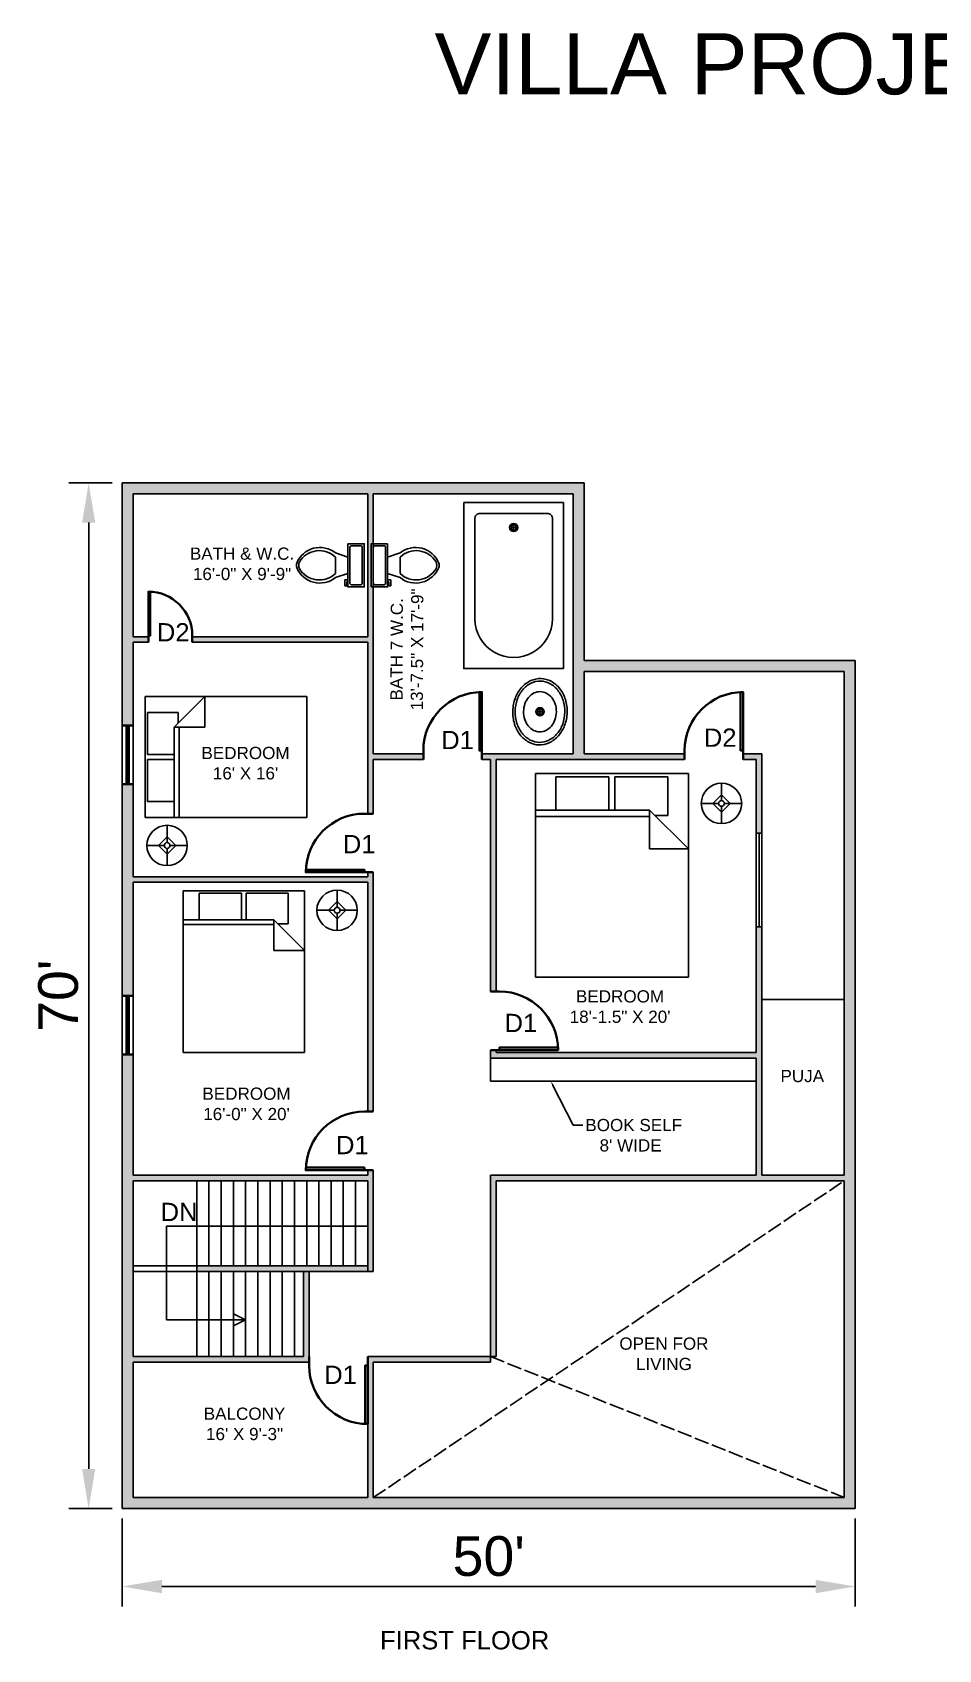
# Model space of a CAD drawing. Header units: millimetres. Extents: x 3472 to 5137, y 743 to 2253.
# Drawn here: x 3472 to 4214, y 928 to 2253 of the extents above; entities that cross this region are included whole.
import ezdxf
from ezdxf import colors
from ezdxf.entities.mleader import LeaderData, LeaderLine
from ezdxf.math import Vec2, Vec3

# ---------------------------------------------------------------- set-up
doc = ezdxf.new("R2010")
doc.units = ezdxf.units.MM
doc.linetypes.add('ACAD_ISO02W100', pattern=[15, 12, -3])
for name, color, linetype in [('Boundary line', 7, 'Continuous'), ('Dashed line', 7, 'ACAD_ISO02W100'), ('Dimension', 252, 'Continuous'), ('Furniture', 255, 'Continuous'), ('text', 40, 'Continuous')]:
    doc.layers.add(name, color=color, linetype=linetype)
doc.layers.add('Door', color=152, linetype='Continuous', lineweight=30)
doc.layers.add('Window', color=1, linetype='Continuous', lineweight=30)
doc.styles.get("Standard").update_dxf_attribs({"font": 'arial.ttf'})
doc.dimstyles.new('ISO-25', dxfattribs={"dimscale": 13, "dimtxt": 2.5, "dimasz": 2.5, "dimexe": 1.25, "dimexo": 0.625, "dimtad": 1, "dimlunit": 3, "dimtxsty": 'Standard', "dimcen": 2.5, "dimadec": 0, "dimazin": 0, "dimtfac": 1, "dimtmove": 0, "dimatfit": 3, "dimfxl": 1, "dimarcsym": 0})

# ---------------------------------------------------------------- blocks, each defined once
blk = doc.blocks.new('*U2')
for p, q in [((0, 0), (0, -6)), ((40, 0), (40, -6))]:
    blk.add_line(p, q)
blk.add_lwpolyline([(0, 0), (0, 40), (1.75, 40), (1.75, 0)], close=True)
blk.add_arc((0, 0), 40, 0, 90)
blk = doc.blocks.new('Bed - Queen')
at = {"linetype": 'Continuous'}
for p, q in [((0, -80.00003), (0, 0)), ((0, 0), (59.99999, 0)), ((59.99999, 0), (59.99999, -80.00003)), ((7.99999, -1.2), (28.79998, -1.2)), ((7.99999, -14.4), (7.99999, -1.2)), ((28.79998, -1.2), (28.79998, -14.4)), ((31.19999, -1.2), (51.99999, -1.2)), ((31.19999, -14.4), (31.19999, -1.2)), ((51.99999, -1.2), (51.99999, -16.4)), ((0, -14.4), (44.8, -14.4)), ((44.8, -16.8), (0, -16.8)), ((59.99999, -29.6), (44.8, -14.4)), ((44.8, -14.4), (44.8, -29.6)), ((51.99999, -16.4), (46.79936, -16.4)), ((44.8, -29.6), (59.99999, -29.6)), ((59.99999, -80.00003), (0, -80.00003))]:
    blk.add_line(p, q, dxfattribs=at)
blk = doc.blocks.new('Lamp - Table')
at = {"linetype": 'Continuous'}
for p, q in [((0, 7), (0, 1)), ((-1, 0), (-7, 0)), ((0, 3), (-3, 0)), ((-3, 0), (0, -3)), ((3, 0), (0, 3)), ((0, -3), (3, 0)), ((1, 0), (7, 0)), ((0, -1), (0, -7))]:
    blk.add_line(p, q, dxfattribs=at)
for radius in [7, 1]:
    blk.add_circle((0, 0), radius, dxfattribs=at)
blk = doc.blocks.new('Bath Tub - 26 x 60 in.')
for p, q in [((9, -17), (9, -19)), ((8, -18), (10, -18))]:
    blk.add_line(p, q)
blk.add_lwpolyline([(0, -36), (0, 0), (60, 0), (60, -36)], close=True)
for points in [[(6, -4), (42, -4)], [(4, -30), (4, -6)], [(42, -32), (6, -32)]]:
    blk.add_lwpolyline(points)
for radius in [1.5, 1]:
    blk.add_circle((9, -18), radius)
for centre, radius, start, end in [((5.75, -5.75), 1.77, 81.8699, 188.1301), ((42, -18), 14, 270, 90), ((5.75, -30.25), 1.77, 171.8699, 278.1301)]:
    blk.add_arc(centre, radius, start, end)
blk = doc.blocks.new('*U30')
for p, q in [((9.5, -6), (9.5, -2)), ((-10, -8.5), (-8, -8.5)), ((-10, -9.5), (-10, -8.5)), ((-7, -9.5), (-10, -9.5)), ((-8, -8.5), (-8, -8)), ((-7, -8), (-7, -9.5)), ((-4, -8), (-6, -14)), ((4, -14), (-4, -14)), ((4, -8), (6, -14))]:
    blk.add_line(p, q)
blk.add_lwpolyline([(10.5, -8), (10.5, 0), (-10.5, 0), (-10.5, -8)], close=True)
for points in [[(-9.5, -2), (-9.5, -6)], [(8.5, -1), (-8.5, -1)], [(-8.5, -7), (8.5, -7)]]:
    blk.add_lwpolyline(points)
for centre, radius, start, end in [((-8.62, -1.88), 0.884, 81.8699, 188.1301), ((-8.62, -6.12), 0.884, 171.8699, 278.1301), ((8.62, -1.88), 0.884, 351.8699, 98.1301), ((8.62, -6.12), 0.884, 261.8699, 8.1301), ((3.52, -21.58), 12.17, 141.46911, 247.97143), ((4.2, -21.82), 11.33, 136.36773, 238.94682), ((-3.52, -21.58), 12.17, 292.02843, 38.53071), ((-4.2, -21.82), 11.33, 301.05301, 43.63209), ((0, -27.88), 4, 245.73182, 294.26817), ((0, -29), 4, 254.86053, 285.13947)]:
    blk.add_arc(centre, radius, start, end)
blk = doc.blocks.new('Sink - Oval top')
for p, q in [((-1, 0), (1, 0)), ((0, 1), (0, -1))]:
    blk.add_line(p, q)
at = {"linetype": 'Continuous'}
for points in [[(-12.23, 0.39, 0.117634), (-11.46, -3.36, 0.104469), (-8.88, -6.8, 0.090016), (-5.08, -9.07, 0.08192), (-0.32, -10.02, 0.08192), (4.49, -9.38, 0.090016), (8.42, -7.36, 0.104469), (11.22, -4.09, 0.117634), (12.23, -0.39, 0.117634), (11.46, 3.36, 0.104469), (8.88, 6.8, 0.090016), (5.08, 9.07, 0.08192), (0.32, 10.02, 0.08192), (-4.49, 9.38, 0.090016), (-8.42, 7.36, 0.104469), (-11.22, 4.09, 0.117634)], [(-11.29, 0.16, 0.118622), (-10.52, -3.25, 0.104678), (-8.07, -6.36, 0.089562), (-4.54, -8.37, 0.081185), (-0.13, -9.15, 0.081185), (4.3, -8.49, 0.089562), (7.89, -6.58, 0.104678), (10.42, -3.55, 0.118622), (11.29, -0.16, 0.118622), (10.52, 3.25, 0.104678), (8.07, 6.36, 0.089562), (4.54, 8.37, 0.081185), (0.13, 9.15, 0.081185), (-4.3, 8.49, 0.089562), (-7.89, 6.58, 0.104678), (-10.42, 3.55, 0.118622)], [(-7.42, 0.08, 0.118283), (-6.91, -2.17, 0.104607), (-5.29, -4.21, 0.089718), (-2.97, -5.53, 0.081436), (-0.07, -6.04, 0.081436), (2.84, -5.59, 0.089718), (5.2, -4.33, 0.104607), (6.86, -2.32, 0.118283), (7.42, -0.08, 0.118283), (6.91, 2.17, 0.104607), (5.29, 4.21, 0.089718), (2.97, 5.53, 0.081436), (0.07, 6.04, 0.081436), (-2.84, 5.59, 0.089718), (-5.2, 4.33, 0.104607), (-6.86, 2.32, 0.118283)]]:
    blk.add_lwpolyline(points, format="xyb", close=True, dxfattribs=at)
for radius in [1.5, 1]:
    blk.add_circle((0, 0), radius)
blk = doc.blocks.new('*D25')
at = {"layer": 'Defpoints', "color": 0, "transparency": 16777216}
for p in [(3545.6, 1044), (4145.6, 1044), (4145.6, 980.2)]:
    blk.add_point(p, dxfattribs=at)
at = {"layer": 'Dimension', "color": 0, "lineweight": -2, "transparency": 16777216}
for p, q in [((3545.6, 1035.9), (3545.6, 963.9)), ((4145.6, 1035.9), (4145.6, 963.9)), ((3578.1, 980.2), (4113.1, 980.2))]:
    blk.add_line(p, q, dxfattribs=at)
at = {"layer": 'Dimension', "color": 0, "transparency": 16777216}
for points in [[(3578.1, 985.6), (3578.1, 974.7), (3545.6, 980.2)], [(4113.1, 985.6), (4113.1, 974.7), (4145.6, 980.2)]]:
    blk.add_solid(points, dxfattribs=at)
at = {"layer": 'Dimension', "color": 0, "transparency": 16777216, "insert": (3845.6, 1004.9), "char_height": 32.5, "attachment_point": 5}
blk.add_mtext("50'", dxfattribs=at)
blk = doc.blocks.new('*D26')
at = {"layer": 'Defpoints', "color": 0, "transparency": 16777216}
for p in [(3545.6, 1884), (3518.2, 1044), (3545.6, 1044)]:
    blk.add_point(p, dxfattribs=at)
at = {"layer": 'Dimension', "color": 0, "lineweight": -2, "transparency": 16777216}
for p, q in [((3537.5, 1884), (3501.9, 1884)), ((3518.2, 1851.5), (3518.2, 1076.5)), ((3537.5, 1044), (3501.9, 1044))]:
    blk.add_line(p, q, dxfattribs=at)
at = {"layer": 'Dimension', "color": 0, "transparency": 16777216}
for points in [[(3512.8, 1851.5), (3523.6, 1851.5), (3518.2, 1884)], [(3512.8, 1076.5), (3523.6, 1076.5), (3518.2, 1044)]]:
    blk.add_solid(points, dxfattribs=at)
at = {"layer": 'Dimension', "color": 0, "transparency": 16777216, "insert": (3493.4, 1464), "char_height": 32.5, "attachment_point": 5, "rotation": 90}
blk.add_mtext("70'", dxfattribs=at)

msp = doc.modelspace()

# ---------------------------------------------------------------- hatches: boundary and pattern name
at = {"layer": 'Boundary line'}
h = msp.add_hatch(color=256, dxfattribs=at)
h.dxf.hatch_style = 1
h.set_gradient(color2=(0, 0, 0), tint=1)
h.paths.add_polyline_path([(3554.614, 1874.985), (3746.614, 1874.985), (3746.614, 1757.985), (3603.038, 1757.985), (3603.038, 1753.485), (3746.614, 1753.485), (3746.614, 1661.985), (3746.614, 1613.071), (3751.114, 1613.071), (3751.114, 1657.485), (3792.099, 1657.485), (3792.099, 1661.985), (3751.114, 1661.985), (3751.114, 1798.799), (3749.429, 1798.799), (3749.429, 1834.171), (3751.114, 1834.171), (3751.114, 1874.985), (3914.614, 1874.985), (3914.614, 1661.985), (3840.099, 1661.985), (3840.099, 1657.485), (3847.114, 1657.485), (3847.114, 1467.48), (3851.614, 1467.48), (3851.614, 1657.485), (4005.844, 1657.485), (4005.844, 1661.985), (3923.614, 1661.985), (3923.614, 1729.485), (4136.614, 1729.485), (4136.614, 1316.985), (4069.114, 1316.985), (4069.114, 1520.307), (4064.614, 1520.307), (4064.614, 1417.485), (3851.614, 1417.485), (3851.614, 1419.48), (3847.114, 1419.48), (3847.114, 1412.985), (4064.614, 1412.985), (4064.614, 1316.985), (3847.114, 1316.985), (3847.114, 1168.485), (3851.614, 1168.485), (3851.614, 1312.485), (4136.614, 1312.485), (4136.614, 1052.985), (3751.114, 1052.985), (3751.114, 1163.985), (3847.114, 1163.985), (3847.114, 1168.485), (3746.614, 1168.485), (3746.614, 1161.285), (3746.614, 1113.285), (3746.614, 1052.985), (3554.614, 1052.985), (3554.614, 1163.985), (3698.614, 1163.985), (3698.614, 1168.485), (3698.614, 1238.235), (3694.114, 1238.235), (3694.114, 1168.485), (3554.614, 1168.485), (3554.614, 1312.485), (3746.614, 1312.485), (3746.614, 1238.235), (3751.114, 1238.235), (3751.114, 1321.094), (3746.614, 1321.094), (3746.614, 1316.985), (3554.614, 1316.985), (3554.614, 1415.985), (3545.614, 1415.985), (3545.614, 1043.985), (4145.614, 1043.985), (4145.614, 1738.485), (3923.614, 1738.485), (3923.614, 1883.985), (3545.614, 1883.985), (3545.614, 1685.187), (3554.614, 1685.187), (3554.614, 1753.485), (3567.038, 1753.485), (3567.038, 1757.985), (3554.614, 1757.985)])
h = msp.add_hatch(color=256, dxfattribs=at)
h.dxf.hatch_style = 1
h.set_gradient(color2=(0, 0, 0), tint=1)
h.paths.add_polyline_path([(4069.114, 1661.985), (4053.844, 1661.985), (4053.844, 1657.485), (4064.614, 1657.485), (4064.614, 1597.138), (4069.114, 1597.138)], flags=17)
h = msp.add_hatch(color=256, dxfattribs=at)
h.dxf.hatch_style = 1
h.set_gradient(color2=(0, 0, 0), tint=1)
h.paths.add_polyline_path([(3751.114, 1565.071), (3746.614, 1565.071), (3746.614, 1561.485), (3554.614, 1561.485), (3554.614, 1637.187), (3545.614, 1637.187), (3545.614, 1463.985), (3554.614, 1463.985), (3554.614, 1556.985), (3746.614, 1556.985), (3746.614, 1369.094), (3751.114, 1369.094)], flags=17)
h = msp.add_hatch(color=256, dxfattribs=at)
h.dxf.hatch_style = 1
h.set_gradient(color2=(0, 0, 0), tint=1)
h.paths.add_polyline_path([(3746.614, 1242.735), (3606.614, 1242.735), (3606.614, 1238.235), (3746.614, 1238.235)], flags=17)

# ---------------------------------------------------------------- linework, layer by layer
for p, q in [((4064.614, 1597.138), (4069.114, 1597.138)), ((4064.614, 1520.307), (4069.114, 1520.307)), ((4069.114, 1460.985), (4136.614, 1460.985)), ((3746.614, 1275.36), (3581.949, 1275.36)), ((3581.949, 1275.36), (3581.949, 1198.457)), ((3581.949, 1198.457), (3646.614, 1198.457)), ((3646.614, 1198.457), (3636.614, 1203.36)), ((3646.614, 1198.457), (3636.614, 1193.554))]:
    msp.add_line(p, q)
at = {"color": 1}
msp.add_line((4066.864, 1520.307), (4066.864, 1597.138), dxfattribs=at)
at = {"layer": 'Boundary line'}
for p, q in [((3545.614, 1883.985), (3545.614, 1043.985)), ((3923.614, 1883.985), (3545.614, 1883.985)), ((3923.614, 1883.985), (3923.614, 1738.485)), ((3554.614, 1874.985), (3554.614, 1757.985)), ((3746.614, 1874.985), (3554.614, 1874.985)), ((3746.614, 1874.985), (3746.614, 1757.985)), ((3751.114, 1874.985), (3751.114, 1661.985)), ((3914.614, 1874.985), (3751.114, 1874.985)), ((3914.614, 1874.985), (3914.614, 1661.985)), ((3554.614, 1757.985), (3567.038, 1757.985)), ((3554.614, 1753.485), (3567.038, 1753.485)), ((3554.614, 1753.485), (3554.614, 1561.485)), ((3603.038, 1757.985), (3746.614, 1757.985)), ((3603.038, 1753.485), (3746.614, 1753.485)), ((3746.614, 1753.485), (3746.614, 1661.985)), ((3923.614, 1738.485), (4145.614, 1738.485)), ((4145.614, 1043.985), (4145.614, 1738.485)), ((3923.614, 1729.485), (4136.614, 1729.485)), ((3923.614, 1729.485), (3923.614, 1661.985)), ((4136.614, 1316.985), (4136.614, 1729.485)), ((3746.614, 1661.985), (3746.614, 1613.071)), ((3751.114, 1661.985), (3792.099, 1661.985)), ((3751.114, 1657.485), (3792.099, 1657.485)), ((3751.114, 1657.485), (3751.114, 1613.071)), ((3840.099, 1661.985), (3914.614, 1661.985)), ((3840.099, 1657.485), (3847.114, 1657.485)), ((3847.114, 1657.485), (3847.114, 1467.48)), ((3851.614, 1657.485), (3851.614, 1467.48)), ((3851.614, 1657.485), (4005.844, 1657.485)), ((3923.614, 1661.985), (4005.844, 1661.985)), ((4053.844, 1661.985), (4069.114, 1661.985)), ((4053.844, 1657.485), (4064.614, 1657.485)), ((4064.614, 1417.485), (4064.614, 1657.485)), ((4069.114, 1316.985), (4069.114, 1661.985)), ((3746.614, 1565.071), (3746.614, 1561.485)), ((3751.114, 1565.071), (3751.114, 1369.094)), ((3554.614, 1561.485), (3746.614, 1561.485)), ((3554.614, 1556.985), (3746.614, 1556.985)), ((3554.614, 1556.985), (3554.614, 1316.985)), ((3746.614, 1556.985), (3746.614, 1369.094)), ((3847.114, 1419.48), (3847.114, 1412.985)), ((3851.614, 1419.48), (3851.614, 1417.485)), ((3851.614, 1417.485), (4064.614, 1417.485)), ((3847.114, 1412.985), (4064.614, 1412.985)), ((3847.114, 1412.985), (3847.114, 1394.084)), ((4064.614, 1316.985), (4064.614, 1412.985)), ((3847.114, 1394.084), (4064.614, 1394.084)), ((3554.614, 1316.985), (3746.614, 1316.985)), ((3554.614, 1312.485), (3746.614, 1312.485)), ((3554.614, 1312.485), (3554.614, 1168.485)), ((3606.614, 1312.485), (3606.614, 1168.485)), ((3616.614, 1312.485), (3616.614, 1242.735)), ((3626.614, 1312.485), (3626.614, 1242.735)), ((3636.614, 1312.485), (3636.614, 1242.735)), ((3646.614, 1312.485), (3646.614, 1242.735)), ((3656.614, 1312.485), (3656.614, 1242.735)), ((3666.614, 1312.485), (3666.614, 1242.735)), ((3676.614, 1312.485), (3676.614, 1242.735)), ((3686.614, 1312.485), (3686.614, 1242.735)), ((3696.614, 1312.485), (3696.614, 1242.735)), ((3706.614, 1312.485), (3706.614, 1242.735)), ((3716.614, 1312.485), (3716.614, 1242.735)), ((3726.614, 1312.485), (3726.614, 1242.735)), ((3736.614, 1312.485), (3736.614, 1242.735)), ((3746.614, 1321.094), (3746.614, 1316.985)), ((3746.614, 1312.485), (3746.614, 1238.235)), ((3751.114, 1321.094), (3751.114, 1238.235)), ((3847.114, 1316.985), (4064.614, 1316.985)), ((3847.114, 1316.985), (3847.114, 1163.985)), ((3851.614, 1312.485), (4136.614, 1312.485)), ((3851.614, 1312.485), (3851.614, 1168.485)), ((4069.114, 1316.985), (4136.614, 1316.985)), ((4136.614, 1052.985), (4136.614, 1312.485)), ((3554.614, 1242.735), (3746.614, 1242.735)), ((3554.614, 1238.235), (3751.114, 1238.235)), ((3616.614, 1238.235), (3616.614, 1168.485)), ((3626.614, 1238.235), (3626.614, 1168.485)), ((3636.614, 1238.235), (3636.614, 1168.485)), ((3646.614, 1238.235), (3646.614, 1168.485)), ((3656.614, 1238.235), (3656.614, 1168.485)), ((3666.614, 1238.235), (3666.614, 1168.485)), ((3676.614, 1238.235), (3676.614, 1168.485)), ((3686.614, 1238.235), (3686.614, 1168.485)), ((3694.114, 1168.485), (3694.114, 1238.235)), ((3698.614, 1163.985), (3698.614, 1238.235)), ((3554.614, 1168.485), (3694.114, 1168.485)), ((3746.614, 1168.485), (3851.614, 1168.485)), ((3746.614, 1168.485), (3746.614, 1052.985)), ((3554.614, 1163.985), (3698.614, 1163.985)), ((3554.614, 1163.985), (3554.614, 1052.985)), ((3751.114, 1163.985), (3847.114, 1163.985)), ((3751.114, 1163.985), (3751.114, 1052.985)), ((3554.614, 1052.985), (3746.614, 1052.985)), ((3751.114, 1052.985), (4136.614, 1052.985)), ((3545.614, 1043.985), (4145.614, 1043.985))]:
    msp.add_line(p, q, dxfattribs=at)
at = {"layer": 'Dashed line'}
for p, q in [((3751.114, 1052.985), (4136.614, 1312.485)), ((3847.114, 1168.485), (4136.614, 1052.985))]:
    msp.add_line(p, q, dxfattribs=at)
at = {"layer": 'Window'}
for p, q in [((3554.614, 1685.187), (3545.614, 1685.187)), ((3549.114, 1685.187), (3549.114, 1637.187)), ((3551.114, 1685.187), (3551.114, 1637.187)), ((3545.614, 1637.187), (3554.614, 1637.187)), ((3554.614, 1463.985), (3545.614, 1463.985)), ((3549.114, 1463.985), (3549.114, 1415.985)), ((3551.114, 1463.985), (3551.114, 1415.985)), ((3545.614, 1415.985), (3554.614, 1415.985))]:
    msp.add_line(p, q, dxfattribs=at)

# ---------------------------------------------------------------- block references
at = {"color": 41, "true_color": 0xf4ee51, "yscale": 1.684383194258359, "zscale": 1.684383194258359}
for p, xscale, rotation in [((3743.798, 1816.485), -1.684383194258359, 270), ((3749.429, 1816.485), 1.684383194258359, 90)]:
    msp.add_blockref('*U30', p, dxfattribs=dict(at, xscale=xscale, rotation=rotation))
at = {"layer": 'Door'}
for p, xscale, yscale, zscale in [((3567.038, 1758.885), 0.9000000000000227, 0.9000000000000227, 0.9000000000000227), ((3840.099, 1664.685), -1.2, 1.2, 1.2), ((4053.844, 1664.685), -1.2, 1.2, 1.2)]:
    msp.add_blockref('*U2', p, dxfattribs=dict(at, xscale=xscale, yscale=yscale, zscale=zscale))
for p, xscale, yscale, zscale, rotation in [((3743.914, 1565.071), 1.2, 1.2, 1.2, 90), ((3854.314, 1419.48), -1.2, 1.2, 1.2, 270), ((3743.914, 1321.094), 1.2, 1.2, 1.2, 90), ((3746.614, 1161.285), 1.200000000000012, 1.200000000000012, 1.200000000000012, 180)]:
    msp.add_blockref('*U2', p, dxfattribs=dict(at, xscale=xscale, yscale=yscale, zscale=zscale, rotation=rotation))
at = {"layer": 'Furniture', "color": 215, "true_color": 0xa953a0, "rotation": 270}
for name, p, xscale, yscale, zscale in [('Bath Tub - 26 x 60 in.', (3906.801, 1867.834), 2.265566943119392, 2.265566943119392, 2.265566943119392), ('Sink - Oval top', (3887.545, 1696.56), 2.221666906354519, 2.221666906354519, 2.221666906354519)]:
    msp.add_blockref(name, p, dxfattribs=dict(at, xscale=xscale, yscale=yscale, zscale=zscale))
at = {"layer": 'Furniture', "xscale": 1.654636402479317, "yscale": 1.654636402479317, "zscale": 1.654636402479317, "rotation": 90}
msp.add_blockref('Bed - Queen', (3564.406, 1609.894), dxfattribs=at)
at = {"layer": 'Furniture'}
for name, p, xscale, yscale, zscale in [('Bed - Queen', (3883.898, 1645.863), 2.084842326285371, 2.084842326285371, 2.084842326285371), ('Lamp - Table', (4036.13, 1621.475), 2.362419038916827, 2.362419038916827, 2.362419038916827), ('Lamp - Table', (3582.399, 1587.043), 2.362419038916827, 2.362419038916827, 2.362419038916827), ('Bed - Queen', (3595.507, 1550.002), 1.654636402479317, 1.654636402479317, 1.654636402479317), ('Lamp - Table', (3721.525, 1533.947), 2.362419038916827, 2.362419038916827, 2.362419038916827)]:
    msp.add_blockref(name, p, dxfattribs=dict(at, xscale=xscale, yscale=yscale, zscale=zscale))

# ---------------------------------------------------------------- texts
at = {"attachment_point": 1}
for s, width, insert, char_height in [('VILLA PROJECT BY FURKAN TATAN', 1348.55301, (3801.215, 2252.19), 50), ('DN', 19.32314, (3577.074, 1294.404), 15), ('FIRST FLOOR', 302.09743, (3756.648, 943.678), 15)]:
    msp.add_mtext_dynamic_manual_height_columns(s, width=width, gutter_width=12.5, heights=[0], dxfattribs=dict(at, insert=insert, char_height=char_height))
at = {"color": 30, "true_color": 0xf8991e, "char_height": 15, "attachment_point": 1}
for s, insert in [('D2', (3573.986, 1769.1)), ('D2', (4021.609, 1682.824)), ('D1', (3806.726, 1680.908)), ('D1', (3726.193, 1595.686)), ('D1', (3858.545, 1449.165)), ('D1', (3720.621, 1349.222)), ('D1', (3710.965, 1161.033))]:
    msp.add_mtext_dynamic_manual_height_columns(s, width=15.56952, gutter_width=12.5, heights=[0], dxfattribs=dict(at, insert=insert))
at = {"layer": 'text', "char_height": 10, "attachment_point": 1}
for s, insert in [('\\pxqc;BATH & W.C.\\P16\'-0" X 9\'-9"', (3568.109, 1831.054)), ("\\pxqc;BEDROOM\\P16' X 16'", (3570.947, 1667.806)), ('\\pxqc;BEDROOM\\P18\'-1.5" X 20\'', (3877.481, 1468.459)), ('\\pxqc;PUJA', (4026.607, 1403.237)), ('\\pxqc;BEDROOM\\P16\'-0" X 20\'', (3571.759, 1388.775)), ('\\pxqc;OPEN FOR \\PLIVING', (3913.37, 1184.103)), ('\\pxqc;BALCONY\\P16\' X 9\'-3"', (3570.152, 1126.706))]:
    msp.add_mtext_dynamic_manual_height_columns(s, width=151.24336, gutter_width=12.5, heights=[0], dxfattribs=dict(at, insert=insert))
at = {"layer": 'text', "insert": (3764.973, 1672.047), "char_height": 10, "attachment_point": 1, "rotation": 89.768256}
msp.add_mtext_dynamic_manual_height_columns('\\pxqc;BATH 7 W.C.\\P13\'-7.5" X 17\'-9"', width=151.24336, gutter_width=12.5, heights=[0], dxfattribs=at)

# ---------------------------------------------------------------- dimensions: what is measured, and where the dimension line sits
at = {"layer": 'Dimension'}
dim = msp.add_linear_dim(base=(3518.169, 1043.985), p1=(3545.614, 1883.985), p2=(3545.614, 1043.985), angle=90, dimstyle='ISO-25', dxfattribs=at)
dim.commit()
dim.dimension.update_dxf_attribs({"geometry": '*D26', "text_midpoint": (3493.45, 1463.985)})
dim = msp.add_linear_dim(base=(4145.614, 980.151), p1=(3545.614, 1043.985), p2=(4145.614, 1043.985), dimstyle='ISO-25', dxfattribs=at)
dim.commit()
dim.dimension.update_dxf_attribs({"geometry": '*D25', "text_midpoint": (3845.614, 1004.87)})

# ---------------------------------------------------------------- leaders
ml = msp.add_multileader_mtext('Standard')
ml.set_content("BOOK SELF\\P   8' WIDE", color=256)
ml.set_leader_properties()
ml.build(insert=Vec2(0, 0))
ctx = ml.context
ctx.base_point, ctx.char_height, ctx.plane_origin = Vec3(3922.694, 1358.001), 10, Vec3(3896.379, 1394.084)
notes = []
notes.append((ctx, [(0, (1, 1, 0), (3914.694, 1358.001), (1, 0), 8, [(0, [(3896.379, 1394.084)], 0, [])])]))
ctx.mtext.insert, ctx.mtext.flow_direction = Vec3(3924.694, 1363.086), 5
for ctx, leaders in notes:
    for number, flags, end, landing, length, lines in leaders:
        leader = LeaderData()
        leader.index, (leader.has_last_leader_line, leader.has_dogleg_vector, leader.attachment_direction) = number, flags
        leader.last_leader_point, leader.dogleg_vector, leader.dogleg_length = Vec3(end), Vec3(landing), length
        for number, points, colour, breaks in lines:
            line = LeaderLine()
            line.index, line.vertices, line.color, line.breaks = number, Vec3.list(points), colors.encode_raw_color(colour), breaks
            leader.lines.append(line)
        ctx.leaders.append(leader)

doc.saveas('drawing.dxf')
